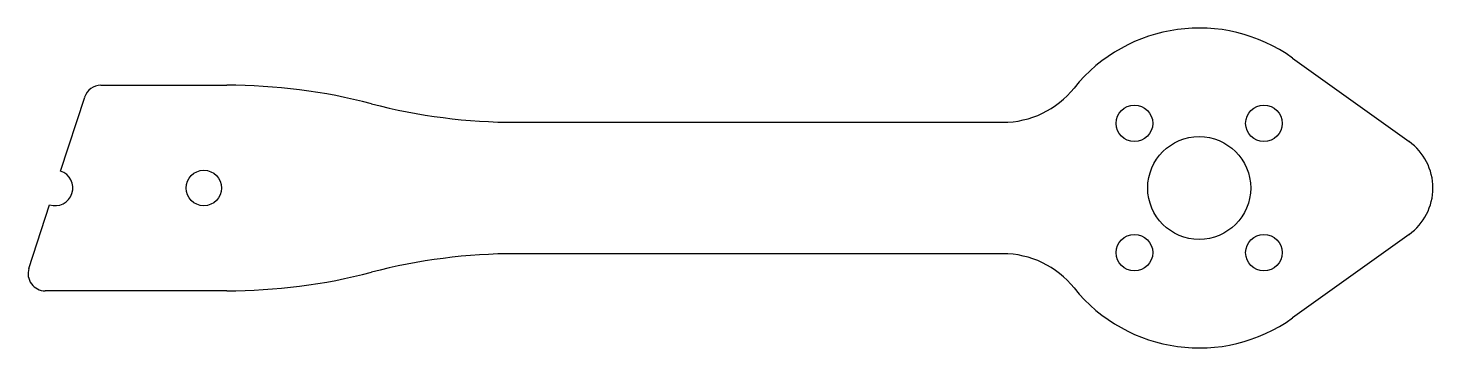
# Model space of a CAD drawing. Header units: millimetres. Extents: x -2 to 120, y -14 to 14.
import ezdxf

# ---------------------------------------------------------------- set-up
doc = ezdxf.new("R2010")
doc.units = ezdxf.units.MM
doc.layers.add('CUT', color=1, linetype='Continuous')

msp = doc.modelspace()

# ---------------------------------------------------------------- linework, layer by layer
at = {"layer": 'CUT'}
for p, q in [((108.17, 11.37), (118.35, 4.06)), ((4.01, 9), (15, 9)), ((0.48, 1.47), (2.59, 7.96)), ((40.29, 5.75), (82.83, 5.75)), ((-2.29, -7.04), (-0.48, -1.47)), ((118.35, -4.06), (108.17, -11.37)), ((82.83, -5.75), (40.29, -5.75)), ((15, -9), (-0.86, -9))]:
    msp.add_line(p, q, dxfattribs=at)
for centre, radius in [((94.34, 5.66), 1.6), ((105.66, 5.66), 1.6), ((100, 0), 4.5), ((13, 0), 1.55), ((94.34, -5.66), 1.6), ((105.66, -5.66), 1.6)]:
    msp.add_circle(centre, radius, dxfattribs=at)
for centre, radius, start, end in [((100, 0), 14, 54.3147, 141.3178), ((4.01, 7.5), 1.5, 90, 162), ((15, -41), 50, 75.3525, 90), ((82.83, 13.75), 8, -90, -38.6822), ((40.29, 55.75), 50, -104.6475, -90), ((115.43, 0), 5, -54.3147, 54.3147), ((0, 0), 1.55, -108, 72), ((40.29, -55.75), 50, 90, 104.6475), ((82.83, -13.75), 8, 38.6822, 90), ((-0.86, -7.5), 1.5, 162, 270), ((15, 41), 50, -90, -75.3525), ((100, 0), 14, -141.3178, -54.3147)]:
    msp.add_arc(centre, radius, start, end, dxfattribs=at)

doc.saveas('drawing.dxf')
